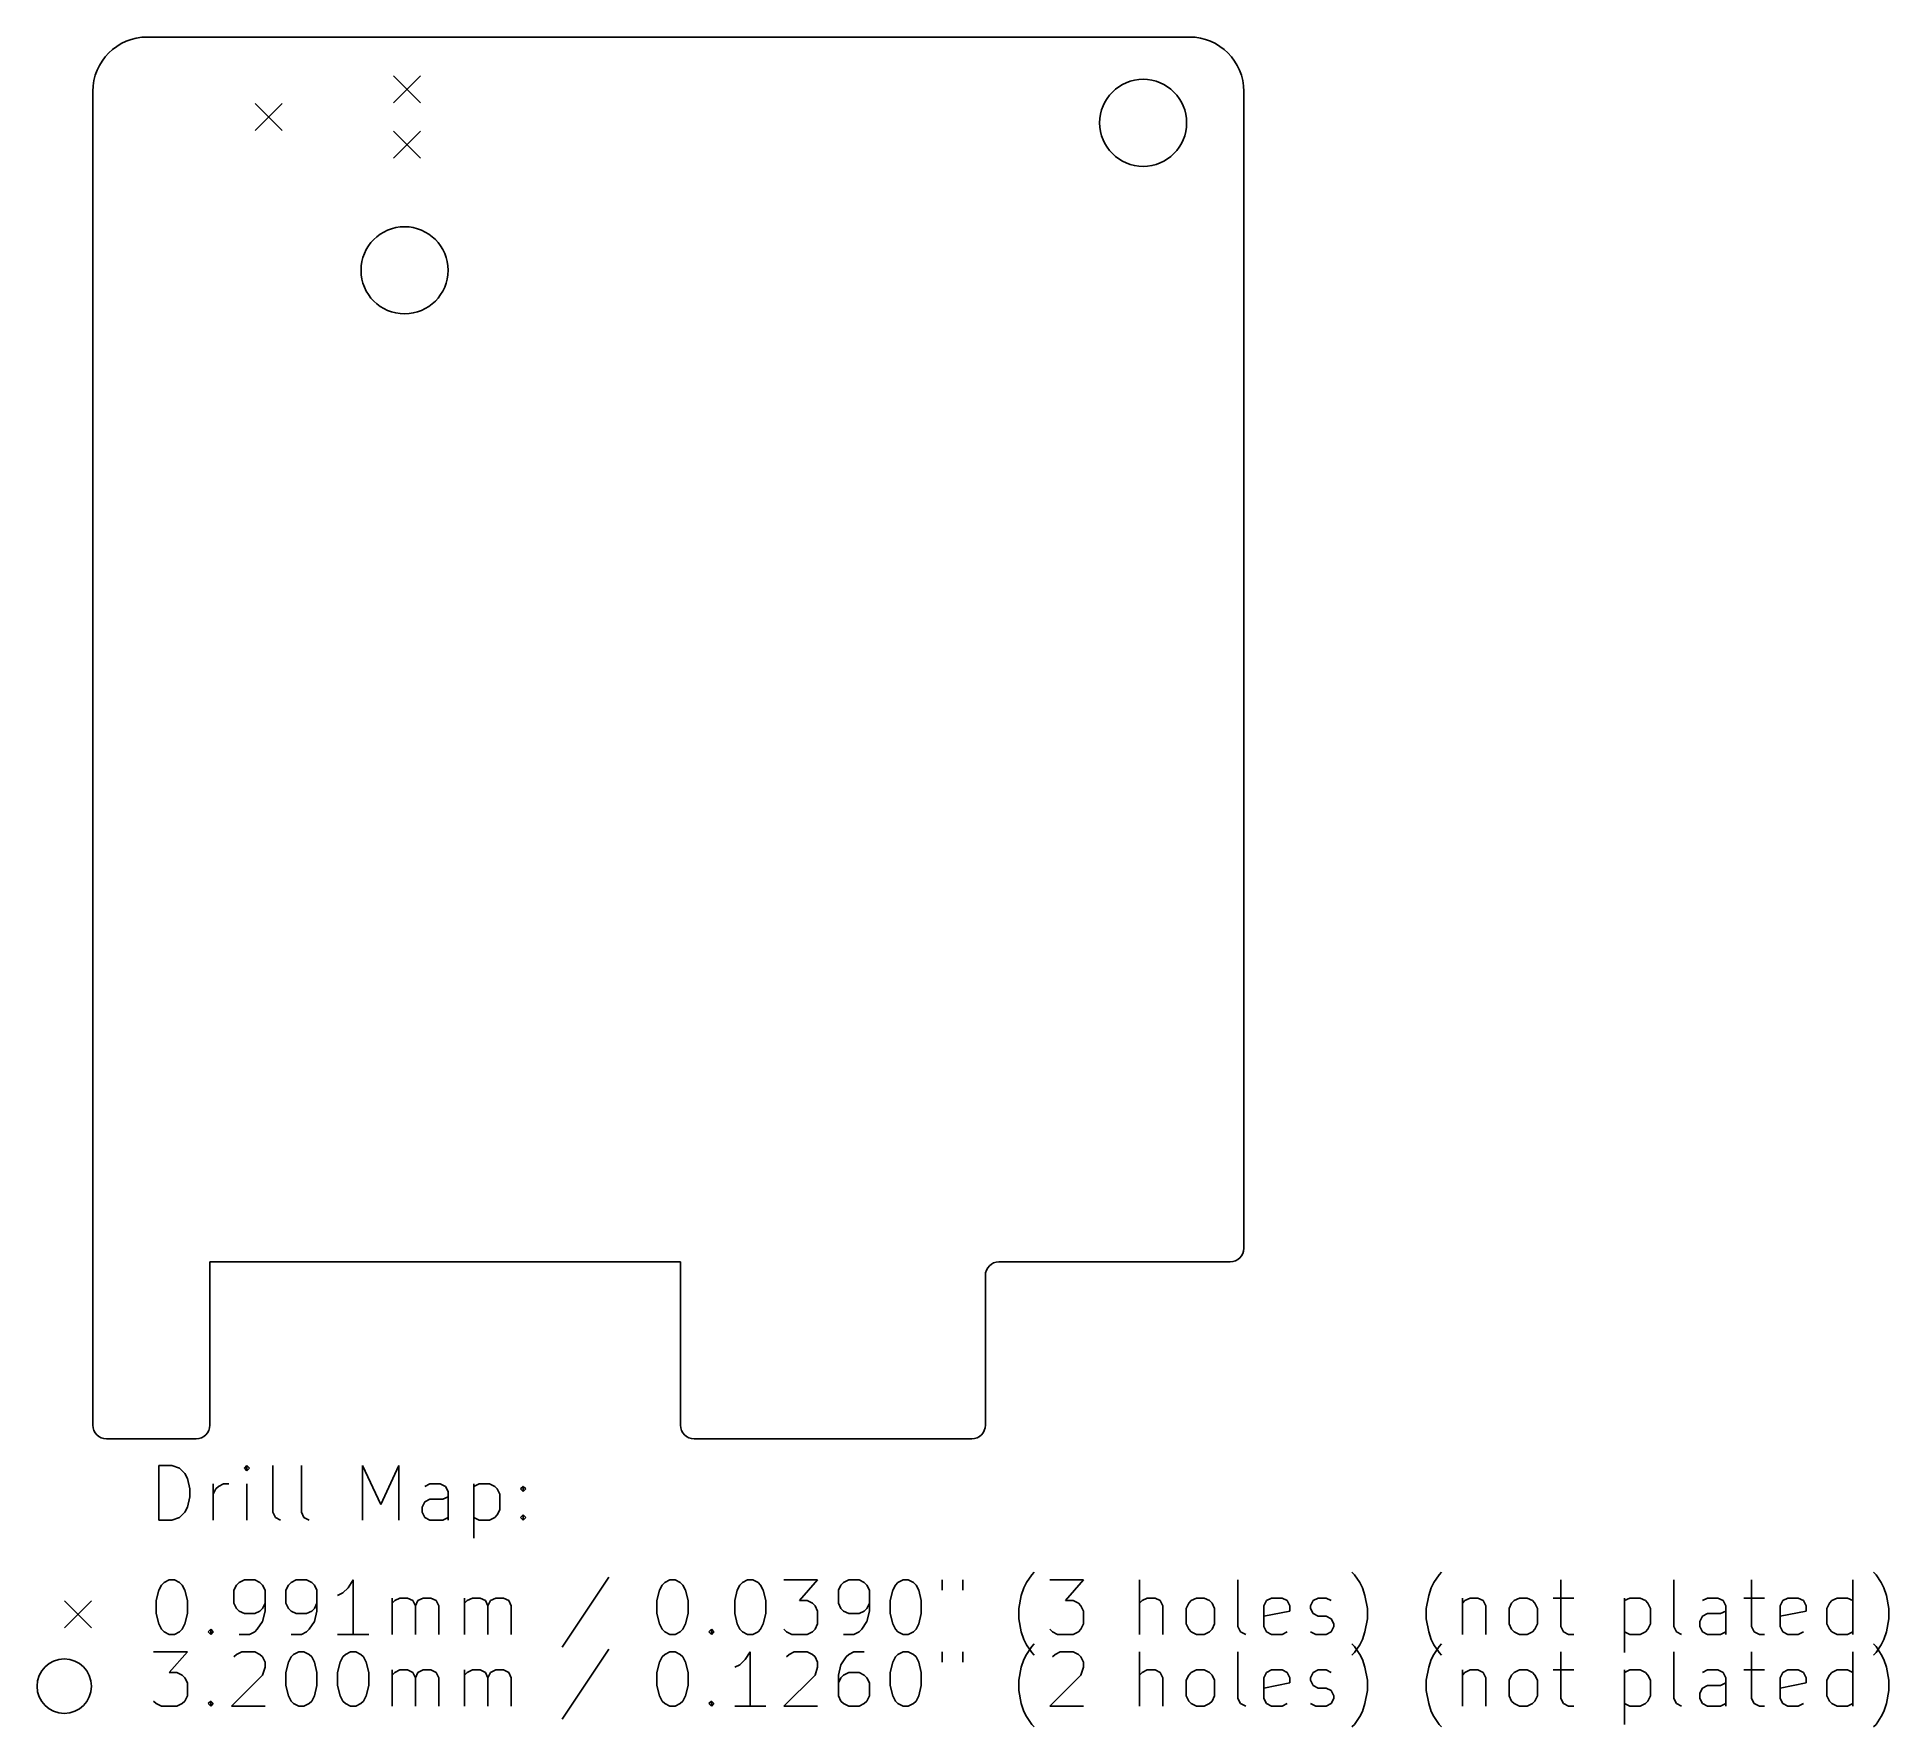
# Model space of a CAD drawing. Extents: x 81 to 149, y -167.1 to -105.
import ezdxf

# ---------------------------------------------------------------- set-up
doc = ezdxf.new("R2010")
doc.units = 0
doc.layers.add('BLACK', color=7, linetype='CONTINUOUS')

msp = doc.modelspace()

# ---------------------------------------------------------------- linework, layer by layer
at = {"layer": 'BLACK', "linetype": 'CONTINUOUS'}
for p, q in [((123.332, -104.968), (85.032, -104.968)), ((94.0807, -106.39), (95.0713, -107.381)), ((95.0713, -106.39), (94.0807, -107.381)), ((83.032, -155.968), (83.032, -106.968)), ((89.0007, -107.406), (89.9913, -108.397)), ((89.9913, -107.406), (89.0007, -108.397)), ((125.332, -106.968), (125.332, -149.468)), ((94.0807, -108.422), (95.0713, -109.413)), ((95.0713, -108.422), (94.0807, -109.413)), ((104.632, -149.968), (87.332, -149.968)), ((87.332, -149.968), (87.332, -155.968)), ((104.632, -155.968), (104.632, -149.968)), ((124.832, -149.968), (116.332, -149.968)), ((115.832, -155.968), (115.832, -150.468)), ((86.832, -156.468), (83.532, -156.468)), ((115.332, -156.468), (105.132, -156.468)), ((85.4582, -159.453), (85.4582, -157.453)), ((85.4582, -157.453), (85.9344, -157.453)), ((85.9344, -157.453), (86.2201, -157.548)), ((86.2201, -157.548), (86.4106, -157.738)), ((86.4106, -157.738), (86.5058, -157.929)), ((88.6963, -157.453), (88.601, -157.548)), ((88.601, -157.548), (88.6963, -157.643)), ((88.7915, -157.548), (88.6963, -157.453)), ((88.6963, -157.453), (88.6963, -157.643)), ((88.6963, -157.643), (88.7915, -157.548)), ((89.6487, -159.167), (89.6487, -157.453)), ((90.6963, -159.167), (90.6963, -157.453)), ((92.9439, -159.453), (92.9439, -157.453)), ((92.9439, -157.453), (93.6106, -158.881)), ((93.6106, -158.881), (94.2772, -157.453)), ((94.2772, -157.453), (94.2772, -159.453)), ((86.5058, -157.929), (86.601, -158.31)), ((86.601, -158.31), (86.601, -158.596)), ((87.4582, -159.453), (87.4582, -158.119)), ((87.4582, -158.5), (87.5534, -158.31)), ((87.5534, -158.31), (87.6487, -158.215)), ((87.6487, -158.215), (87.8391, -158.119)), ((87.8391, -158.119), (88.0296, -158.119)), ((88.6963, -159.453), (88.6963, -158.119)), ((95.4201, -158.119), (95.2296, -158.215)), ((95.801, -158.119), (95.4201, -158.119)), ((95.9915, -158.215), (95.801, -158.119)), ((96.0868, -158.405), (95.9915, -158.215)), ((96.0868, -159.453), (96.0868, -158.405)), ((97.0391, -158.119), (97.0391, -160.119)), ((97.0391, -158.215), (97.2296, -158.119)), ((97.2296, -158.119), (97.6106, -158.119)), ((97.6106, -158.119), (97.801, -158.215)), ((97.801, -158.215), (97.8963, -158.31)), ((97.8963, -158.31), (97.9915, -158.5)), ((97.9915, -158.5), (97.9915, -159.072)), ((98.7534, -158.31), (98.8487, -158.215)), ((98.8487, -158.405), (98.7534, -158.31)), ((98.8487, -158.215), (98.9439, -158.31)), ((98.8487, -158.215), (98.8487, -158.405)), ((98.9439, -158.31), (98.8487, -158.405)), ((86.4106, -159.167), (86.2201, -159.358)), ((86.5058, -158.977), (86.4106, -159.167)), ((86.601, -158.596), (86.5058, -158.977)), ((89.7439, -159.358), (89.6487, -159.167)), ((90.7915, -159.358), (90.6963, -159.167)), ((95.1344, -158.977), (95.2296, -158.786)), ((95.1344, -159.167), (95.1344, -158.977)), ((95.2296, -159.358), (95.1344, -159.167)), ((95.2296, -158.786), (95.4201, -158.691)), ((95.4201, -158.691), (95.8963, -158.691)), ((95.8963, -158.691), (96.0868, -158.596)), ((97.9915, -159.072), (97.8963, -159.262)), ((85.9344, -159.453), (85.4582, -159.453)), ((86.2201, -159.358), (85.9344, -159.453)), ((89.9344, -159.453), (89.7439, -159.358)), ((90.982, -159.453), (90.7915, -159.358)), ((95.4201, -159.453), (95.2296, -159.358)), ((95.8963, -159.453), (95.4201, -159.453)), ((96.0868, -159.358), (95.8963, -159.453)), ((97.2296, -159.453), (97.0391, -159.358)), ((97.6106, -159.453), (97.2296, -159.453)), ((97.801, -159.358), (97.6106, -159.453)), ((97.8963, -159.262), (97.801, -159.358)), ((98.7534, -159.358), (98.8487, -159.262)), ((98.8487, -159.453), (98.7534, -159.358)), ((98.8487, -159.262), (98.9439, -159.358)), ((98.8487, -159.262), (98.8487, -159.453)), ((98.9439, -159.358), (98.8487, -159.453)), ((85.4582, -162.034), (85.5534, -161.843)), ((85.5534, -161.843), (85.6487, -161.748)), ((85.6487, -161.748), (85.8391, -161.653)), ((85.8391, -161.653), (86.0296, -161.653)), ((86.0296, -161.653), (86.2201, -161.748)), ((86.2201, -161.748), (86.3153, -161.843)), ((86.3153, -161.843), (86.4106, -162.034)), ((88.3153, -161.843), (88.2201, -162.034)), ((88.4106, -161.748), (88.3153, -161.843)), ((88.601, -161.653), (88.4106, -161.748)), ((88.982, -161.653), (88.601, -161.653)), ((89.1725, -161.748), (88.982, -161.653)), ((89.2677, -161.843), (89.1725, -161.748)), ((89.363, -162.034), (89.2677, -161.843)), ((90.2201, -161.843), (90.1249, -162.034)), ((90.3153, -161.748), (90.2201, -161.843)), ((90.5058, -161.653), (90.3153, -161.748)), ((90.8868, -161.653), (90.5058, -161.653)), ((91.0772, -161.748), (90.8868, -161.653)), ((91.1725, -161.843), (91.0772, -161.748)), ((91.2677, -162.034), (91.1725, -161.843)), ((92.4106, -161.938), (92.2201, -162.129)), ((92.601, -161.653), (92.4106, -161.938)), ((92.601, -163.653), (92.601, -161.653)), ((101.992, -161.558), (100.277, -164.129)), ((103.858, -162.034), (103.953, -161.843)), ((103.953, -161.843), (104.049, -161.748)), ((104.049, -161.748), (104.239, -161.653)), ((104.239, -161.653), (104.43, -161.653)), ((104.43, -161.653), (104.62, -161.748)), ((104.62, -161.748), (104.715, -161.843)), ((104.715, -161.843), (104.811, -162.034)), ((106.715, -162.034), (106.811, -161.843)), ((106.811, -161.843), (106.906, -161.748)), ((106.906, -161.748), (107.096, -161.653)), ((107.096, -161.653), (107.287, -161.653)), ((107.287, -161.653), (107.477, -161.748)), ((107.477, -161.748), (107.572, -161.843)), ((107.572, -161.843), (107.668, -162.034)), ((108.43, -161.653), (109.668, -161.653)), ((109.668, -161.653), (109.001, -162.415)), ((110.525, -161.843), (110.43, -162.034)), ((110.62, -161.748), (110.525, -161.843)), ((110.811, -161.653), (110.62, -161.748)), ((111.192, -161.653), (110.811, -161.653)), ((111.382, -161.748), (111.192, -161.653)), ((111.477, -161.843), (111.382, -161.748)), ((111.572, -162.034), (111.477, -161.843)), ((112.43, -162.034), (112.525, -161.843)), ((112.525, -161.843), (112.62, -161.748)), ((112.62, -161.748), (112.811, -161.653)), ((112.811, -161.653), (113.001, -161.653)), ((113.001, -161.653), (113.192, -161.748)), ((113.192, -161.748), (113.287, -161.843)), ((113.287, -161.843), (113.382, -162.034)), ((114.239, -161.653), (114.239, -162.034)), ((115.001, -161.653), (115.001, -162.034)), ((117.153, -162.224), (117.249, -161.938)), ((117.249, -161.938), (117.344, -161.748)), ((117.344, -161.748), (117.534, -161.462)), ((117.534, -161.462), (117.63, -161.367)), ((118.201, -161.653), (119.439, -161.653)), ((119.439, -161.653), (118.772, -162.415)), ((121.496, -163.653), (121.496, -161.653)), ((125.115, -163.367), (125.115, -161.653)), ((129.401, -161.462), (129.306, -161.367)), ((129.592, -161.748), (129.401, -161.462)), ((129.687, -161.938), (129.592, -161.748)), ((129.782, -162.224), (129.687, -161.938)), ((132.125, -162.224), (132.22, -161.938)), ((132.22, -161.938), (132.315, -161.748)), ((132.315, -161.748), (132.506, -161.462)), ((132.506, -161.462), (132.601, -161.367)), ((136.982, -161.653), (136.982, -163.367)), ((141.134, -163.367), (141.134, -161.653)), ((143.992, -161.653), (143.992, -163.367)), ((147.706, -163.653), (147.706, -161.653)), ((148.563, -161.462), (148.468, -161.367)), ((148.753, -161.748), (148.563, -161.462)), ((148.849, -161.938), (148.753, -161.748)), ((148.944, -162.224), (148.849, -161.938)), ((81.9914, -162.423), (82.982, -163.413)), ((82.982, -162.423), (81.9914, -163.413)), ((85.363, -162.415), (85.4582, -162.034)), ((85.363, -162.891), (85.363, -162.415)), ((86.4106, -162.034), (86.5058, -162.415)), ((86.5058, -162.415), (86.5058, -162.891)), ((88.2201, -162.034), (88.2201, -162.51)), ((88.2201, -162.51), (88.3153, -162.7)), ((89.2677, -162.7), (89.363, -162.51)), ((89.363, -162.796), (89.363, -162.034)), ((90.1249, -162.034), (90.1249, -162.51)), ((90.1249, -162.51), (90.2201, -162.7)), ((91.1725, -162.7), (91.2677, -162.51)), ((91.2677, -162.796), (91.2677, -162.034)), ((92.2201, -162.129), (92.0296, -162.224)), ((94.0296, -163.653), (94.0296, -162.319)), ((94.0296, -162.51), (94.1249, -162.415)), ((94.1249, -162.415), (94.3153, -162.319)), ((94.3153, -162.319), (94.601, -162.319)), ((94.601, -162.319), (94.7915, -162.415)), ((94.7915, -162.415), (94.8868, -162.605)), ((94.8868, -162.605), (94.982, -162.415)), ((94.8868, -162.605), (94.8868, -163.653)), ((94.982, -162.415), (95.1725, -162.319)), ((95.1725, -162.319), (95.4582, -162.319)), ((95.4582, -162.319), (95.6487, -162.415)), ((95.6487, -162.415), (95.7439, -162.605)), ((95.7439, -162.605), (95.7439, -163.653)), ((96.6963, -163.653), (96.6963, -162.319)), ((96.6963, -162.51), (96.7915, -162.415)), ((96.7915, -162.415), (96.982, -162.319)), ((96.982, -162.319), (97.2677, -162.319)), ((97.2677, -162.319), (97.4582, -162.415)), ((97.4582, -162.415), (97.5534, -162.605)), ((97.5534, -162.605), (97.6487, -162.415)), ((97.5534, -162.605), (97.5534, -163.653)), ((97.6487, -162.415), (97.8391, -162.319)), ((97.8391, -162.319), (98.1249, -162.319)), ((98.1249, -162.319), (98.3153, -162.415)), ((98.3153, -162.415), (98.4106, -162.605)), ((98.4106, -162.605), (98.4106, -163.653)), ((103.763, -162.415), (103.858, -162.034)), ((103.763, -162.891), (103.763, -162.415)), ((104.811, -162.034), (104.906, -162.415)), ((104.906, -162.415), (104.906, -162.891)), ((106.62, -162.415), (106.715, -162.034)), ((106.62, -162.891), (106.62, -162.415)), ((107.668, -162.034), (107.763, -162.415)), ((107.763, -162.415), (107.763, -162.891)), ((109.001, -162.415), (109.287, -162.415)), ((109.287, -162.415), (109.477, -162.51)), ((109.477, -162.51), (109.572, -162.605)), ((109.572, -162.605), (109.668, -162.796)), ((110.43, -162.034), (110.43, -162.51)), ((110.43, -162.51), (110.525, -162.7)), ((111.477, -162.7), (111.572, -162.51)), ((111.572, -162.796), (111.572, -162.034)), ((112.334, -162.415), (112.43, -162.034)), ((112.334, -162.891), (112.334, -162.415)), ((113.382, -162.034), (113.477, -162.415)), ((113.477, -162.415), (113.477, -162.891)), ((117.058, -162.7), (117.153, -162.224)), ((118.772, -162.415), (119.058, -162.415)), ((119.058, -162.415), (119.249, -162.51)), ((119.249, -162.51), (119.344, -162.605)), ((119.344, -162.605), (119.439, -162.796)), ((121.592, -162.415), (121.496, -162.51)), ((121.782, -162.319), (121.592, -162.415)), ((122.068, -162.319), (121.782, -162.319)), ((122.258, -162.415), (122.068, -162.319)), ((122.353, -162.605), (122.258, -162.415)), ((122.353, -163.653), (122.353, -162.605)), ((123.211, -162.7), (123.306, -162.51)), ((123.306, -162.51), (123.401, -162.415)), ((123.401, -162.415), (123.592, -162.319)), ((123.592, -162.319), (123.877, -162.319)), ((123.877, -162.319), (124.068, -162.415)), ((124.068, -162.415), (124.163, -162.51)), ((124.163, -162.51), (124.258, -162.7)), ((126.068, -162.605), (126.163, -162.415)), ((126.068, -163.367), (126.068, -162.605)), ((126.163, -162.415), (126.353, -162.319)), ((126.353, -162.319), (126.734, -162.319)), ((126.734, -162.319), (126.925, -162.415)), ((126.925, -162.415), (127.02, -162.605)), ((127.02, -162.605), (127.02, -162.796)), ((127.782, -162.605), (127.877, -162.415)), ((127.782, -162.7), (127.782, -162.605)), ((127.877, -162.415), (128.068, -162.319)), ((128.068, -162.319), (128.353, -162.319)), ((128.353, -162.319), (128.544, -162.415)), ((129.877, -162.7), (129.782, -162.224)), ((132.03, -162.7), (132.125, -162.224)), ((133.363, -162.319), (133.363, -163.653)), ((133.363, -162.51), (133.458, -162.415)), ((133.458, -162.415), (133.649, -162.319)), ((133.649, -162.319), (133.934, -162.319)), ((133.934, -162.319), (134.125, -162.415)), ((134.125, -162.415), (134.22, -162.605)), ((134.22, -162.605), (134.22, -163.653)), ((135.077, -162.7), (135.172, -162.51)), ((135.172, -162.51), (135.268, -162.415)), ((135.268, -162.415), (135.458, -162.319)), ((135.458, -162.319), (135.744, -162.319)), ((135.744, -162.319), (135.934, -162.415)), ((135.934, -162.415), (136.03, -162.51)), ((136.03, -162.51), (136.125, -162.7)), ((136.696, -162.319), (137.458, -162.319)), ((139.325, -162.319), (139.325, -164.319)), ((139.325, -162.415), (139.515, -162.319)), ((139.515, -162.319), (139.896, -162.319)), ((139.896, -162.319), (140.087, -162.415)), ((140.087, -162.415), (140.182, -162.51)), ((140.182, -162.51), (140.277, -162.7)), ((142.372, -162.319), (142.182, -162.415)), ((142.753, -162.319), (142.372, -162.319)), ((142.944, -162.415), (142.753, -162.319)), ((143.039, -162.605), (142.944, -162.415)), ((143.039, -163.653), (143.039, -162.605)), ((143.706, -162.319), (144.468, -162.319)), ((145.039, -162.605), (145.134, -162.415)), ((145.039, -163.367), (145.039, -162.605)), ((145.134, -162.415), (145.325, -162.319)), ((145.325, -162.319), (145.706, -162.319)), ((145.706, -162.319), (145.896, -162.415)), ((145.896, -162.415), (145.992, -162.605)), ((145.992, -162.605), (145.992, -162.796)), ((146.753, -162.7), (146.849, -162.51)), ((146.849, -162.51), (146.944, -162.415)), ((146.944, -162.415), (147.134, -162.319)), ((147.134, -162.319), (147.515, -162.319)), ((147.515, -162.319), (147.706, -162.415)), ((149.039, -162.7), (148.944, -162.224)), ((85.4582, -163.272), (85.363, -162.891)), ((85.5534, -163.462), (85.4582, -163.272)), ((86.4106, -163.272), (86.3153, -163.462)), ((86.5058, -162.891), (86.4106, -163.272)), ((88.3153, -162.7), (88.4106, -162.796)), ((88.4106, -162.796), (88.601, -162.891)), ((88.601, -162.891), (88.982, -162.891)), ((88.982, -162.891), (89.1725, -162.796)), ((89.0772, -163.462), (89.2677, -163.177)), ((89.1725, -162.796), (89.2677, -162.7)), ((89.2677, -163.177), (89.363, -162.796)), ((90.2201, -162.7), (90.3153, -162.796)), ((90.3153, -162.796), (90.5058, -162.891)), ((90.5058, -162.891), (90.8868, -162.891)), ((90.8868, -162.891), (91.0772, -162.796)), ((90.982, -163.462), (91.1725, -163.177)), ((91.0772, -162.796), (91.1725, -162.7)), ((91.1725, -163.177), (91.2677, -162.796)), ((103.858, -163.272), (103.763, -162.891)), ((103.953, -163.462), (103.858, -163.272)), ((104.811, -163.272), (104.715, -163.462)), ((104.906, -162.891), (104.811, -163.272)), ((106.715, -163.272), (106.62, -162.891)), ((106.811, -163.462), (106.715, -163.272)), ((107.668, -163.272), (107.572, -163.462)), ((107.763, -162.891), (107.668, -163.272)), ((109.668, -163.272), (109.572, -163.462)), ((109.668, -162.796), (109.668, -163.272)), ((110.525, -162.7), (110.62, -162.796)), ((110.62, -162.796), (110.811, -162.891)), ((110.811, -162.891), (111.192, -162.891)), ((111.192, -162.891), (111.382, -162.796)), ((111.287, -163.462), (111.477, -163.177)), ((111.382, -162.796), (111.477, -162.7)), ((111.477, -163.177), (111.572, -162.796)), ((112.43, -163.272), (112.334, -162.891)), ((112.525, -163.462), (112.43, -163.272)), ((113.382, -163.272), (113.287, -163.462)), ((113.477, -162.891), (113.382, -163.272)), ((117.058, -163.081), (117.058, -162.7)), ((117.153, -163.558), (117.058, -163.081)), ((119.439, -163.272), (119.344, -163.462)), ((119.439, -162.796), (119.439, -163.272)), ((123.211, -163.272), (123.211, -162.7)), ((123.306, -163.462), (123.211, -163.272)), ((124.258, -163.272), (124.163, -163.462)), ((124.258, -162.7), (124.258, -163.272)), ((127.02, -162.796), (126.068, -162.986)), ((127.877, -162.891), (127.782, -162.7)), ((128.068, -162.986), (127.877, -162.891)), ((128.353, -162.986), (128.068, -162.986)), ((128.544, -163.081), (128.353, -162.986)), ((128.639, -163.272), (128.544, -163.081)), ((128.639, -163.367), (128.639, -163.272)), ((129.782, -163.558), (129.877, -163.081)), ((129.877, -163.081), (129.877, -162.7)), ((132.03, -163.081), (132.03, -162.7)), ((132.125, -163.558), (132.03, -163.081)), ((135.077, -163.272), (135.077, -162.7)), ((135.172, -163.462), (135.077, -163.272)), ((136.125, -163.272), (136.03, -163.462)), ((136.125, -162.7), (136.125, -163.272)), ((140.277, -163.272), (140.182, -163.462)), ((140.277, -162.7), (140.277, -163.272)), ((142.087, -163.177), (142.182, -162.986)), ((142.087, -163.367), (142.087, -163.177)), ((142.182, -162.986), (142.372, -162.891)), ((142.372, -162.891), (142.849, -162.891)), ((142.849, -162.891), (143.039, -162.796)), ((145.992, -162.796), (145.039, -162.986)), ((146.753, -163.272), (146.753, -162.7)), ((146.849, -163.462), (146.753, -163.272)), ((148.944, -163.558), (149.039, -163.081)), ((149.039, -163.081), (149.039, -162.7)), ((85.6487, -163.558), (85.5534, -163.462)), ((85.8391, -163.653), (85.6487, -163.558)), ((86.0296, -163.653), (85.8391, -163.653)), ((86.2201, -163.558), (86.0296, -163.653)), ((86.3153, -163.462), (86.2201, -163.558)), ((87.2677, -163.558), (87.363, -163.462)), ((87.363, -163.653), (87.2677, -163.558)), ((87.363, -163.462), (87.4582, -163.558)), ((87.363, -163.462), (87.363, -163.653)), ((87.4582, -163.558), (87.363, -163.653)), ((88.4106, -163.653), (88.7915, -163.653)), ((88.7915, -163.653), (88.982, -163.558)), ((88.982, -163.558), (89.0772, -163.462)), ((90.3153, -163.653), (90.6963, -163.653)), ((90.6963, -163.653), (90.8868, -163.558)), ((90.8868, -163.558), (90.982, -163.462)), ((93.1725, -163.653), (92.0296, -163.653)), ((104.049, -163.558), (103.953, -163.462)), ((104.239, -163.653), (104.049, -163.558)), ((104.43, -163.653), (104.239, -163.653)), ((104.62, -163.558), (104.43, -163.653)), ((104.715, -163.462), (104.62, -163.558)), ((105.668, -163.558), (105.763, -163.462)), ((105.763, -163.653), (105.668, -163.558)), ((105.763, -163.462), (105.858, -163.558)), ((105.763, -163.462), (105.763, -163.653)), ((105.858, -163.558), (105.763, -163.653)), ((106.906, -163.558), (106.811, -163.462)), ((107.096, -163.653), (106.906, -163.558)), ((107.287, -163.653), (107.096, -163.653)), ((107.477, -163.558), (107.287, -163.653)), ((107.572, -163.462), (107.477, -163.558)), ((108.525, -163.558), (108.43, -163.462)), ((108.715, -163.653), (108.525, -163.558)), ((109.287, -163.653), (108.715, -163.653)), ((109.477, -163.558), (109.287, -163.653)), ((109.572, -163.462), (109.477, -163.558)), ((110.62, -163.653), (111.001, -163.653)), ((111.001, -163.653), (111.192, -163.558)), ((111.192, -163.558), (111.287, -163.462)), ((112.62, -163.558), (112.525, -163.462)), ((112.811, -163.653), (112.62, -163.558)), ((113.001, -163.653), (112.811, -163.653)), ((113.192, -163.558), (113.001, -163.653)), ((113.287, -163.462), (113.192, -163.558)), ((117.249, -163.843), (117.153, -163.558)), ((117.344, -164.034), (117.249, -163.843)), ((117.534, -164.102), (117.63, -164.007)), ((118.296, -163.558), (118.201, -163.462)), ((118.487, -163.653), (118.296, -163.558)), ((119.058, -163.653), (118.487, -163.653)), ((119.249, -163.558), (119.058, -163.653)), ((119.344, -163.462), (119.249, -163.558)), ((123.401, -163.558), (123.306, -163.462)), ((123.592, -163.653), (123.401, -163.558)), ((123.877, -163.653), (123.592, -163.653)), ((124.068, -163.558), (123.877, -163.653)), ((124.163, -163.462), (124.068, -163.558)), ((125.211, -163.558), (125.115, -163.367)), ((125.401, -163.653), (125.211, -163.558)), ((126.163, -163.558), (126.068, -163.367)), ((126.353, -163.653), (126.163, -163.558)), ((126.734, -163.653), (126.353, -163.653)), ((126.925, -163.558), (126.734, -163.653)), ((127.782, -163.558), (127.972, -163.653)), ((127.972, -163.653), (128.353, -163.653)), ((128.353, -163.653), (128.544, -163.558)), ((128.544, -163.558), (128.639, -163.367)), ((129.401, -164.102), (129.306, -164.007)), ((129.592, -164.034), (129.687, -163.843)), ((129.687, -163.843), (129.782, -163.558)), ((132.22, -163.843), (132.125, -163.558)), ((132.315, -164.034), (132.22, -163.843)), ((132.506, -164.102), (132.601, -164.007)), ((135.268, -163.558), (135.172, -163.462)), ((135.458, -163.653), (135.268, -163.558)), ((135.744, -163.653), (135.458, -163.653)), ((135.934, -163.558), (135.744, -163.653)), ((136.03, -163.462), (135.934, -163.558)), ((136.982, -163.367), (137.077, -163.558)), ((137.077, -163.558), (137.268, -163.653)), ((137.268, -163.653), (137.458, -163.653)), ((139.515, -163.653), (139.325, -163.558)), ((139.896, -163.653), (139.515, -163.653)), ((140.087, -163.558), (139.896, -163.653)), ((140.182, -163.462), (140.087, -163.558)), ((141.23, -163.558), (141.134, -163.367)), ((141.42, -163.653), (141.23, -163.558)), ((142.182, -163.558), (142.087, -163.367)), ((142.372, -163.653), (142.182, -163.558)), ((142.849, -163.653), (142.372, -163.653)), ((143.039, -163.558), (142.849, -163.653)), ((143.992, -163.367), (144.087, -163.558)), ((144.087, -163.558), (144.277, -163.653)), ((144.277, -163.653), (144.468, -163.653)), ((145.134, -163.558), (145.039, -163.367)), ((145.325, -163.653), (145.134, -163.558)), ((145.706, -163.653), (145.325, -163.653)), ((145.896, -163.558), (145.706, -163.653)), ((146.944, -163.558), (146.849, -163.462)), ((147.134, -163.653), (146.944, -163.558)), ((147.515, -163.653), (147.134, -163.653)), ((147.706, -163.558), (147.515, -163.653)), ((148.563, -164.102), (148.468, -164.007)), ((148.753, -164.034), (148.849, -163.843)), ((148.849, -163.843), (148.944, -163.558)), ((85.2677, -164.293), (86.5058, -164.293)), ((86.5058, -164.293), (85.8391, -165.055)), ((88.2201, -164.483), (88.3153, -164.388)), ((88.3153, -164.388), (88.5058, -164.293)), ((88.5058, -164.293), (88.982, -164.293)), ((88.982, -164.293), (89.1725, -164.388)), ((89.1725, -164.388), (89.2677, -164.483)), ((89.2677, -164.483), (89.363, -164.674)), ((89.363, -164.674), (89.363, -164.864)), ((90.1249, -165.055), (90.2201, -164.674)), ((90.2201, -164.674), (90.3153, -164.483)), ((90.3153, -164.483), (90.4106, -164.388)), ((90.4106, -164.388), (90.601, -164.293)), ((90.601, -164.293), (90.7915, -164.293)), ((90.7915, -164.293), (90.982, -164.388)), ((90.982, -164.388), (91.0772, -164.483)), ((91.0772, -164.483), (91.1725, -164.674)), ((91.1725, -164.674), (91.2677, -165.055)), ((92.0296, -165.055), (92.1249, -164.674)), ((92.1249, -164.674), (92.2201, -164.483)), ((92.2201, -164.483), (92.3153, -164.388)), ((92.3153, -164.388), (92.5058, -164.293)), ((92.5058, -164.293), (92.6963, -164.293)), ((92.6963, -164.293), (92.8868, -164.388)), ((92.8868, -164.388), (92.982, -164.483)), ((92.982, -164.483), (93.0772, -164.674)), ((93.0772, -164.674), (93.1725, -165.055)), ((101.992, -164.198), (100.277, -166.769)), ((103.763, -165.055), (103.858, -164.674)), ((103.858, -164.674), (103.953, -164.483)), ((103.953, -164.483), (104.049, -164.388)), ((104.049, -164.388), (104.239, -164.293)), ((104.239, -164.293), (104.43, -164.293)), ((104.43, -164.293), (104.62, -164.388)), ((104.62, -164.388), (104.715, -164.483)), ((104.715, -164.483), (104.811, -164.674)), ((104.811, -164.674), (104.906, -165.055)), ((107.001, -164.578), (106.811, -164.769)), ((107.192, -164.293), (107.001, -164.578)), ((107.192, -166.293), (107.192, -164.293)), ((108.525, -164.483), (108.62, -164.388)), ((108.62, -164.388), (108.811, -164.293)), ((108.811, -164.293), (109.287, -164.293)), ((109.287, -164.293), (109.477, -164.388)), ((109.477, -164.388), (109.572, -164.483)), ((109.572, -164.483), (109.668, -164.674)), ((109.668, -164.674), (109.668, -164.864)), ((110.715, -164.483), (110.525, -164.769)), ((110.811, -164.388), (110.715, -164.483)), ((111.001, -164.293), (110.811, -164.388)), ((111.382, -164.293), (111.001, -164.293)), ((112.334, -165.055), (112.43, -164.674)), ((112.43, -164.674), (112.525, -164.483)), ((112.525, -164.483), (112.62, -164.388)), ((112.62, -164.388), (112.811, -164.293)), ((112.811, -164.293), (113.001, -164.293)), ((113.001, -164.293), (113.192, -164.388)), ((113.192, -164.388), (113.287, -164.483)), ((113.287, -164.483), (113.382, -164.674)), ((113.382, -164.674), (113.477, -165.055)), ((114.239, -164.293), (114.239, -164.674)), ((115.001, -164.293), (115.001, -164.674)), ((117.153, -164.864), (117.249, -164.578)), ((117.249, -164.578), (117.344, -164.388)), ((117.534, -164.319), (117.344, -164.034)), ((117.344, -164.388), (117.534, -164.102)), ((117.63, -164.415), (117.534, -164.319)), ((118.296, -164.483), (118.392, -164.388)), ((118.392, -164.388), (118.582, -164.293)), ((118.582, -164.293), (119.058, -164.293)), ((119.058, -164.293), (119.249, -164.388)), ((119.249, -164.388), (119.344, -164.483)), ((119.344, -164.483), (119.439, -164.674)), ((119.439, -164.674), (119.439, -164.864)), ((121.496, -166.293), (121.496, -164.293)), ((125.115, -166.007), (125.115, -164.293)), ((129.306, -164.415), (129.401, -164.319)), ((129.401, -164.319), (129.592, -164.034)), ((129.592, -164.388), (129.401, -164.102)), ((129.687, -164.578), (129.592, -164.388)), ((129.782, -164.864), (129.687, -164.578)), ((132.125, -164.864), (132.22, -164.578)), ((132.22, -164.578), (132.315, -164.388)), ((132.506, -164.319), (132.315, -164.034)), ((132.315, -164.388), (132.506, -164.102)), ((132.601, -164.415), (132.506, -164.319)), ((136.982, -164.293), (136.982, -166.007)), ((141.134, -166.007), (141.134, -164.293)), ((143.992, -164.293), (143.992, -166.007)), ((147.706, -166.293), (147.706, -164.293)), ((148.468, -164.415), (148.563, -164.319)), ((148.563, -164.319), (148.753, -164.034)), ((148.753, -164.388), (148.563, -164.102)), ((148.849, -164.578), (148.753, -164.388)), ((148.944, -164.864), (148.849, -164.578)), ((85.8391, -165.055), (86.1249, -165.055)), ((86.1249, -165.055), (86.3153, -165.15)), ((86.3153, -165.15), (86.4106, -165.245)), ((86.4106, -165.245), (86.5058, -165.436)), ((89.2677, -165.15), (88.1249, -166.293)), ((89.363, -164.864), (89.2677, -165.15)), ((90.1249, -165.531), (90.1249, -165.055)), ((91.2677, -165.055), (91.2677, -165.531)), ((92.0296, -165.531), (92.0296, -165.055)), ((93.1725, -165.055), (93.1725, -165.531)), ((94.0296, -166.293), (94.0296, -164.959)), ((94.0296, -165.15), (94.1249, -165.055)), ((94.1249, -165.055), (94.3153, -164.959)), ((94.3153, -164.959), (94.601, -164.959)), ((94.601, -164.959), (94.7915, -165.055)), ((94.7915, -165.055), (94.8868, -165.245)), ((94.8868, -165.245), (94.982, -165.055)), ((94.8868, -165.245), (94.8868, -166.293)), ((94.982, -165.055), (95.1725, -164.959)), ((95.1725, -164.959), (95.4582, -164.959)), ((95.4582, -164.959), (95.6487, -165.055)), ((95.6487, -165.055), (95.7439, -165.245)), ((95.7439, -165.245), (95.7439, -166.293)), ((96.6963, -166.293), (96.6963, -164.959)), ((96.6963, -165.15), (96.7915, -165.055)), ((96.7915, -165.055), (96.982, -164.959)), ((96.982, -164.959), (97.2677, -164.959)), ((97.2677, -164.959), (97.4582, -165.055)), ((97.4582, -165.055), (97.5534, -165.245)), ((97.5534, -165.245), (97.6487, -165.055)), ((97.5534, -165.245), (97.5534, -166.293)), ((97.6487, -165.055), (97.8391, -164.959)), ((97.8391, -164.959), (98.1249, -164.959)), ((98.1249, -164.959), (98.3153, -165.055)), ((98.3153, -165.055), (98.4106, -165.245)), ((98.4106, -165.245), (98.4106, -166.293)), ((103.763, -165.531), (103.763, -165.055)), ((104.906, -165.055), (104.906, -165.531)), ((106.811, -164.769), (106.62, -164.864)), ((109.572, -165.15), (108.43, -166.293)), ((109.668, -164.864), (109.572, -165.15)), ((110.525, -164.769), (110.43, -165.15)), ((110.43, -165.15), (110.43, -165.912)), ((110.525, -165.245), (110.43, -165.436)), ((110.62, -165.15), (110.525, -165.245)), ((110.811, -165.055), (110.62, -165.15)), ((111.192, -165.055), (110.811, -165.055)), ((111.382, -165.15), (111.192, -165.055)), ((111.477, -165.245), (111.382, -165.15)), ((111.572, -165.436), (111.477, -165.245)), ((112.334, -165.531), (112.334, -165.055)), ((113.477, -165.055), (113.477, -165.531)), ((117.058, -165.34), (117.153, -164.864)), ((117.058, -165.721), (117.058, -165.34)), ((119.344, -165.15), (118.201, -166.293)), ((119.439, -164.864), (119.344, -165.15)), ((121.592, -165.055), (121.496, -165.15)), ((121.782, -164.959), (121.592, -165.055)), ((122.068, -164.959), (121.782, -164.959)), ((122.258, -165.055), (122.068, -164.959)), ((122.353, -165.245), (122.258, -165.055)), ((122.353, -166.293), (122.353, -165.245)), ((123.211, -165.34), (123.306, -165.15)), ((123.211, -165.912), (123.211, -165.34)), ((123.306, -165.15), (123.401, -165.055)), ((123.401, -165.055), (123.592, -164.959)), ((123.592, -164.959), (123.877, -164.959)), ((123.877, -164.959), (124.068, -165.055)), ((124.068, -165.055), (124.163, -165.15)), ((124.163, -165.15), (124.258, -165.34)), ((124.258, -165.34), (124.258, -165.912)), ((126.068, -165.245), (126.163, -165.055)), ((126.068, -166.007), (126.068, -165.245)), ((126.163, -165.055), (126.353, -164.959)), ((126.353, -164.959), (126.734, -164.959)), ((126.734, -164.959), (126.925, -165.055)), ((126.925, -165.055), (127.02, -165.245)), ((127.02, -165.245), (127.02, -165.436)), ((127.782, -165.245), (127.877, -165.055)), ((127.782, -165.34), (127.782, -165.245)), ((127.877, -165.531), (127.782, -165.34)), ((127.877, -165.055), (128.068, -164.959)), ((128.068, -164.959), (128.353, -164.959)), ((128.353, -164.959), (128.544, -165.055)), ((129.877, -165.34), (129.782, -164.864)), ((129.877, -165.721), (129.877, -165.34)), ((132.03, -165.34), (132.125, -164.864)), ((132.03, -165.721), (132.03, -165.34)), ((133.363, -164.959), (133.363, -166.293)), ((133.363, -165.15), (133.458, -165.055)), ((133.458, -165.055), (133.649, -164.959)), ((133.649, -164.959), (133.934, -164.959)), ((133.934, -164.959), (134.125, -165.055)), ((134.125, -165.055), (134.22, -165.245)), ((134.22, -165.245), (134.22, -166.293)), ((135.077, -165.34), (135.172, -165.15)), ((135.077, -165.912), (135.077, -165.34)), ((135.172, -165.15), (135.268, -165.055)), ((135.268, -165.055), (135.458, -164.959)), ((135.458, -164.959), (135.744, -164.959)), ((135.744, -164.959), (135.934, -165.055)), ((135.934, -165.055), (136.03, -165.15)), ((136.03, -165.15), (136.125, -165.34)), ((136.125, -165.34), (136.125, -165.912)), ((136.696, -164.959), (137.458, -164.959)), ((139.325, -164.959), (139.325, -166.959)), ((139.325, -165.055), (139.515, -164.959)), ((139.515, -164.959), (139.896, -164.959)), ((139.896, -164.959), (140.087, -165.055)), ((140.087, -165.055), (140.182, -165.15)), ((140.182, -165.15), (140.277, -165.34)), ((140.277, -165.34), (140.277, -165.912)), ((142.372, -164.959), (142.182, -165.055)), ((142.753, -164.959), (142.372, -164.959)), ((142.944, -165.055), (142.753, -164.959)), ((143.039, -165.245), (142.944, -165.055)), ((143.039, -166.293), (143.039, -165.245)), ((143.706, -164.959), (144.468, -164.959)), ((145.039, -165.245), (145.134, -165.055)), ((145.039, -166.007), (145.039, -165.245)), ((145.134, -165.055), (145.325, -164.959)), ((145.325, -164.959), (145.706, -164.959)), ((145.706, -164.959), (145.896, -165.055)), ((145.896, -165.055), (145.992, -165.245)), ((145.992, -165.245), (145.992, -165.436)), ((146.753, -165.34), (146.849, -165.15)), ((146.753, -165.912), (146.753, -165.34)), ((146.849, -165.15), (146.944, -165.055)), ((146.944, -165.055), (147.134, -164.959)), ((147.134, -164.959), (147.515, -164.959)), ((147.515, -164.959), (147.706, -165.055)), ((149.039, -165.34), (148.944, -164.864)), ((149.039, -165.721), (149.039, -165.34)), ((86.5058, -165.912), (86.4106, -166.102)), ((86.5058, -165.436), (86.5058, -165.912)), ((90.2201, -165.912), (90.1249, -165.531)), ((90.3153, -166.102), (90.2201, -165.912)), ((91.1725, -165.912), (91.0772, -166.102)), ((91.2677, -165.531), (91.1725, -165.912)), ((92.1249, -165.912), (92.0296, -165.531)), ((92.2201, -166.102), (92.1249, -165.912)), ((93.0772, -165.912), (92.982, -166.102)), ((93.1725, -165.531), (93.0772, -165.912)), ((103.858, -165.912), (103.763, -165.531)), ((103.953, -166.102), (103.858, -165.912)), ((104.811, -165.912), (104.715, -166.102)), ((104.906, -165.531), (104.811, -165.912)), ((110.43, -165.912), (110.525, -166.102)), ((111.477, -166.102), (111.572, -165.912)), ((111.572, -165.912), (111.572, -165.436)), ((112.43, -165.912), (112.334, -165.531)), ((112.525, -166.102), (112.43, -165.912)), ((113.382, -165.912), (113.287, -166.102)), ((113.477, -165.531), (113.382, -165.912)), ((117.153, -166.198), (117.058, -165.721)), ((123.306, -166.102), (123.211, -165.912)), ((124.258, -165.912), (124.163, -166.102)), ((125.211, -166.198), (125.115, -166.007)), ((127.02, -165.436), (126.068, -165.626)), ((126.163, -166.198), (126.068, -166.007)), ((128.068, -165.626), (127.877, -165.531)), ((128.353, -165.626), (128.068, -165.626)), ((128.544, -165.721), (128.353, -165.626)), ((128.639, -165.912), (128.544, -165.721)), ((128.544, -166.198), (128.639, -166.007)), ((128.639, -166.007), (128.639, -165.912)), ((129.782, -166.198), (129.877, -165.721)), ((132.125, -166.198), (132.03, -165.721)), ((135.172, -166.102), (135.077, -165.912)), ((136.125, -165.912), (136.03, -166.102)), ((136.982, -166.007), (137.077, -166.198)), ((140.277, -165.912), (140.182, -166.102)), ((141.23, -166.198), (141.134, -166.007)), ((142.087, -165.817), (142.182, -165.626)), ((142.087, -166.007), (142.087, -165.817)), ((142.182, -166.198), (142.087, -166.007)), ((142.182, -165.626), (142.372, -165.531)), ((142.372, -165.531), (142.849, -165.531)), ((142.849, -165.531), (143.039, -165.436)), ((143.992, -166.007), (144.087, -166.198)), ((145.992, -165.436), (145.039, -165.626)), ((145.134, -166.198), (145.039, -166.007)), ((146.849, -166.102), (146.753, -165.912)), ((148.944, -166.198), (149.039, -165.721)), ((85.363, -166.198), (85.2677, -166.102)), ((85.5534, -166.293), (85.363, -166.198)), ((86.1249, -166.293), (85.5534, -166.293)), ((86.3153, -166.198), (86.1249, -166.293)), ((86.4106, -166.102), (86.3153, -166.198)), ((87.2677, -166.198), (87.363, -166.102)), ((87.363, -166.293), (87.2677, -166.198)), ((87.363, -166.102), (87.4582, -166.198)), ((87.363, -166.102), (87.363, -166.293)), ((87.4582, -166.198), (87.363, -166.293)), ((88.1249, -166.293), (89.363, -166.293)), ((90.4106, -166.198), (90.3153, -166.102)), ((90.601, -166.293), (90.4106, -166.198)), ((90.7915, -166.293), (90.601, -166.293)), ((90.982, -166.198), (90.7915, -166.293)), ((91.0772, -166.102), (90.982, -166.198)), ((92.3153, -166.198), (92.2201, -166.102)), ((92.5058, -166.293), (92.3153, -166.198)), ((92.6963, -166.293), (92.5058, -166.293)), ((92.8868, -166.198), (92.6963, -166.293)), ((92.982, -166.102), (92.8868, -166.198)), ((104.049, -166.198), (103.953, -166.102)), ((104.239, -166.293), (104.049, -166.198)), ((104.43, -166.293), (104.239, -166.293)), ((104.62, -166.198), (104.43, -166.293)), ((104.715, -166.102), (104.62, -166.198)), ((105.668, -166.198), (105.763, -166.102)), ((105.763, -166.293), (105.668, -166.198)), ((105.763, -166.102), (105.858, -166.198)), ((105.763, -166.102), (105.763, -166.293)), ((105.858, -166.198), (105.763, -166.293)), ((107.763, -166.293), (106.62, -166.293)), ((108.43, -166.293), (109.668, -166.293)), ((110.525, -166.102), (110.62, -166.198)), ((110.62, -166.198), (110.811, -166.293)), ((110.811, -166.293), (111.192, -166.293)), ((111.192, -166.293), (111.382, -166.198)), ((111.382, -166.198), (111.477, -166.102)), ((112.62, -166.198), (112.525, -166.102)), ((112.811, -166.293), (112.62, -166.198)), ((113.001, -166.293), (112.811, -166.293)), ((113.192, -166.198), (113.001, -166.293)), ((113.287, -166.102), (113.192, -166.198)), ((117.249, -166.483), (117.153, -166.198)), ((117.344, -166.674), (117.249, -166.483)), ((117.534, -166.959), (117.344, -166.674)), ((118.201, -166.293), (119.439, -166.293)), ((123.401, -166.198), (123.306, -166.102)), ((123.592, -166.293), (123.401, -166.198)), ((123.877, -166.293), (123.592, -166.293)), ((124.068, -166.198), (123.877, -166.293)), ((124.163, -166.102), (124.068, -166.198)), ((125.401, -166.293), (125.211, -166.198)), ((126.353, -166.293), (126.163, -166.198)), ((126.734, -166.293), (126.353, -166.293)), ((126.925, -166.198), (126.734, -166.293)), ((127.782, -166.198), (127.972, -166.293)), ((127.972, -166.293), (128.353, -166.293)), ((128.353, -166.293), (128.544, -166.198)), ((129.401, -166.959), (129.592, -166.674)), ((129.592, -166.674), (129.687, -166.483)), ((129.687, -166.483), (129.782, -166.198)), ((132.22, -166.483), (132.125, -166.198)), ((132.315, -166.674), (132.22, -166.483)), ((132.506, -166.959), (132.315, -166.674)), ((135.268, -166.198), (135.172, -166.102)), ((135.458, -166.293), (135.268, -166.198)), ((135.744, -166.293), (135.458, -166.293)), ((135.934, -166.198), (135.744, -166.293)), ((136.03, -166.102), (135.934, -166.198)), ((137.077, -166.198), (137.268, -166.293)), ((137.268, -166.293), (137.458, -166.293)), ((139.515, -166.293), (139.325, -166.198)), ((139.896, -166.293), (139.515, -166.293)), ((140.087, -166.198), (139.896, -166.293)), ((140.182, -166.102), (140.087, -166.198)), ((141.42, -166.293), (141.23, -166.198)), ((142.372, -166.293), (142.182, -166.198)), ((142.849, -166.293), (142.372, -166.293)), ((143.039, -166.198), (142.849, -166.293)), ((144.087, -166.198), (144.277, -166.293)), ((144.277, -166.293), (144.468, -166.293)), ((145.325, -166.293), (145.134, -166.198)), ((145.706, -166.293), (145.325, -166.293)), ((145.896, -166.198), (145.706, -166.293)), ((146.944, -166.198), (146.849, -166.102)), ((147.134, -166.293), (146.944, -166.198)), ((147.515, -166.293), (147.134, -166.293)), ((147.706, -166.198), (147.515, -166.293)), ((148.563, -166.959), (148.753, -166.674)), ((148.753, -166.674), (148.849, -166.483)), ((148.849, -166.483), (148.944, -166.198)), ((117.63, -167.055), (117.534, -166.959)), ((129.306, -167.055), (129.401, -166.959)), ((132.601, -167.055), (132.506, -166.959)), ((148.468, -167.055), (148.563, -166.959))]:
    msp.add_line(p, q, dxfattribs=at)
at = {"layer": 'BLACK'}
for centre, radius in [((121.63, -108.12), 1.6), ((94.488, -113.538), 1.6), ((81.982, -165.558), 1)]:
    msp.add_circle(centre, radius, dxfattribs=at)
for centre, radius, start, end in [((85.032, -106.968), 2, 90, 180), ((123.332, -106.968), 2, 0, 90), ((124.832, -149.468), 0.5, -90, 0), ((116.332, -150.468), 0.5, 90, 180), ((83.532, -155.968), 0.5, -180, -90), ((86.832, -155.968), 0.5, -90, 0), ((105.132, -155.968), 0.5, -180, -90), ((115.332, -155.968), 0.5, -90, 0)]:
    msp.add_arc(centre, radius, start, end, dxfattribs=at)

doc.saveas('drawing.dxf')
